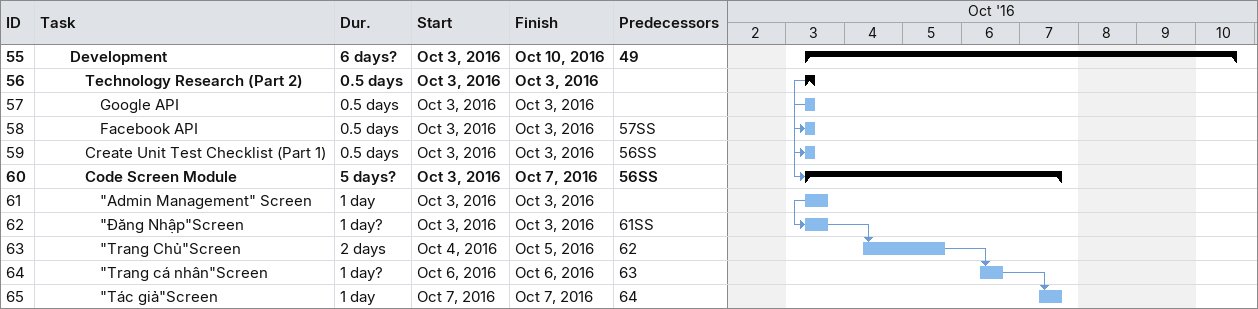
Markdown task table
| ID | Level | Task | Duration | Start | Finish | Predecessors |
|---|---|---|---|---|---|---|
| 55 | 3 | **Development** | 6d? | 2016-10-03 | 2016-10-10 | 49 |
| 56 | 4 | **Technology Research (Part 2)** | 0.5d | 2016-10-03 | 2016-10-03 |  |
| 57 | 5 | Google API | 0.5d | 2016-10-03 | 2016-10-03 |  |
| 58 | 5 | Facebook API | 0.5d | 2016-10-03 | 2016-10-03 | 57SS |
| 59 | 4 | Create Unit Test Checklist (Part 1) | 0.5d | 2016-10-03 | 2016-10-03 | 56SS |
| 60 | 4 | **Code Screen Module** | 5d? | 2016-10-03 | 2016-10-07 | 56SS |
| 61 | 5 | "Admin Management" Screen | 1d | 2016-10-03 | 2016-10-03 |  |
| 62 | 5 | "Đăng Nhập"Screen | 1d? | 2016-10-03 | 2016-10-03 | 61SS |
| 63 | 5 | "Trang Chủ"Screen | 2d | 2016-10-04 | 2016-10-05 | 62 |
| 64 | 5 | "Trang cá nhân"Screen | 1d? | 2016-10-06 | 2016-10-06 | 63 |
| 65 | 5 | "Tác giả"Screen | 1d | 2016-10-07 | 2016-10-07 | 64 |
